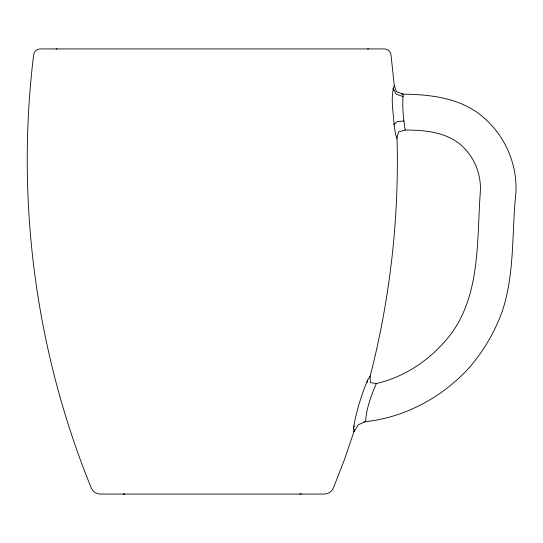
<?xml version="1.0" encoding="UTF-8"?>
<svg xmlns="http://www.w3.org/2000/svg" width="543" height="543" viewBox="0 0 543 543"><rect width="100%" height="100%" fill="white"/><g stroke="black" fill="none" stroke-linecap="round" stroke-linejoin="round"><path stroke-width="0.81" d="M396.655 138.417L398.637 131.854L405.207 130.055C403.327 118.218 402.098 106.218 403.191 94.231L396.417 91.557L394.266 85.455L391.008 54.911C390.716 51.612 387.682 48.884 384.363 48.938L40.284 48.938C36.972 48.884 33.931 51.612 33.639 54.911C15.699 200.958 35.668 351.45 91.163 487.736C92.575 491.476 96.416 494.103 100.414 494.062L324.232 494.062C328.237 494.103 332.072 491.476 333.49 487.736L344.757 458.794L354.688 429.479M367.136 382.564L367.523 380.195L370.102 376.347C390.125 298.562 399.275 217.94 397.021 137.644L395.575 134.705L394.055 124.34C393.315 111.58 390.274 97.835 394.266 85.455M394.388 123.309L394.082 124.768L396.981 121.632L403.856 120.974M353.948 431.739L353.425 428.162L355.258 418.388L358.794 404.786L363.437 390.675L367.523 380.195M353.425 428.162L354.43 425.848M405.207 130.055C426.954 130.042 451.674 132.607 466.485 150.655C476.333 161.963 481.308 177.133 480.317 192.073C476.489 243.434 481.424 302.213 443.427 343.047C425.712 362.758 402.288 377.595 376.347 383.541C371.161 395.596 366.301 408.404 365.629 421.619L358.312 424.721L353.975 431.712M364.027 421.83C404.793 417.818 443.061 397.028 470.204 366.573C484.315 349.97 495.277 330.945 502.56 310.406C514.866 272.64 511.73 232.255 515.85 193.24C517.56 165.296 505.757 137.114 484.763 118.612C462.365 97.855 430.735 94.394 401.582 94.129M123.302 494.062L124.944 493.899M367.57 49.006L368.548 48.938M56.099 48.938L57.083 49.006M299.702 493.899L301.351 494.062M376.347 383.541L370.387 382.611L370.027 376.027M403.177 96.586L396.22 94.19L393.078 88.176L393.451 90.525"/></g></svg>
